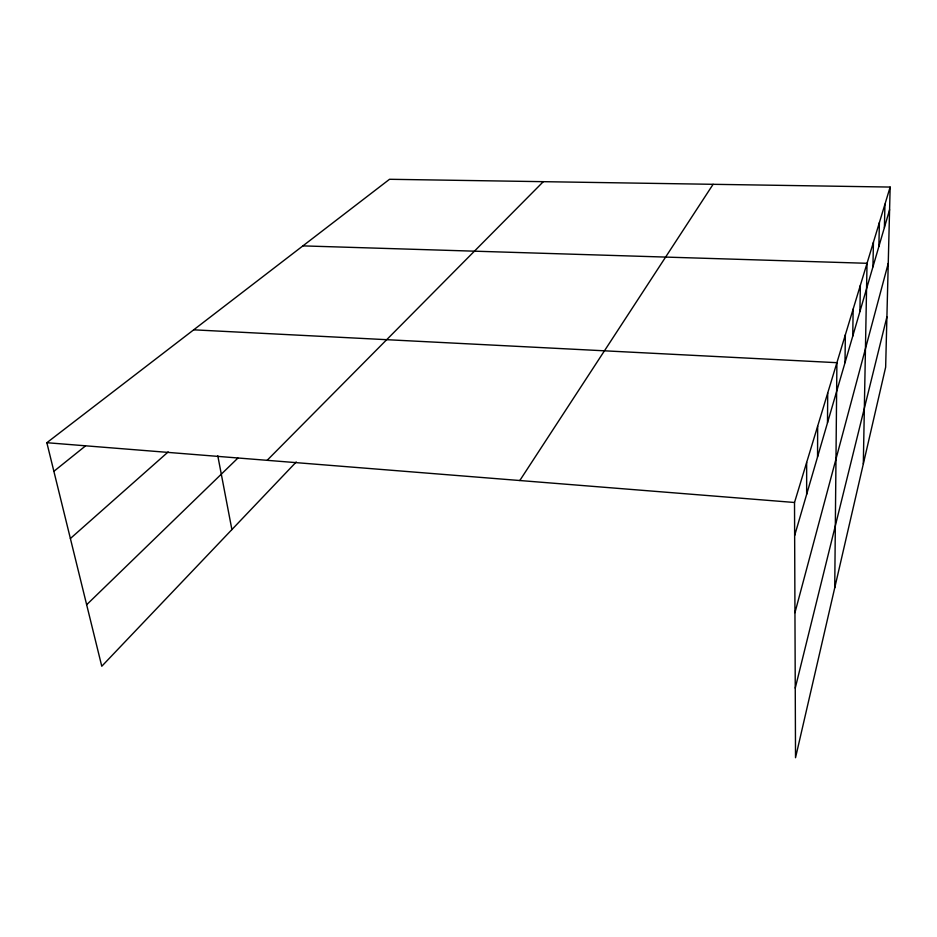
<?xml version="1.0" encoding="UTF-8"?>
<svg xmlns="http://www.w3.org/2000/svg" width="937" height="937" viewBox="0 0 937 937"><rect width="100%" height="100%" fill="white"/><g stroke="black" fill="none" stroke-linecap="round" stroke-linejoin="round"><path stroke-width="1.41" d="M806.652 494.338L806.652 462.468M817.556 456.916L817.661 426.136M827.5 422.751L827.711 393.013M834.738 587.757L836.905 362.689L193.701 329.824M845.01 362.678L845.35 334.814M852.752 336.125L853.138 309.116M859.92 311.541L860.353 285.352M863.317 463.92L867.03 263.297L302.897 245.881M872.933 266.858L873.436 242.191M878.871 246.501L879.398 222.537M884.399 227.504L884.95 204.207M890.15 187.06L885.652 367.175L795.525 757.717L794.517 502.49L890.15 187.06L389.534 179.283L46.85 442.709L101.77 666.254L296.256 461.976M795.244 688.121L886.906 316.893M794.951 612.681L888.241 263.379M794.646 535.531L889.588 209.724M519.801 480.529L713.104 184.308M267.127 460.325L543.308 181.673M86.649 604.728L237.869 458.111M70.38 538.517L168.191 451.915M53.877 471.323L85.466 445.953M46.85 442.709L794.517 502.49M217.794 455.827L231.896 529.581"/></g></svg>
